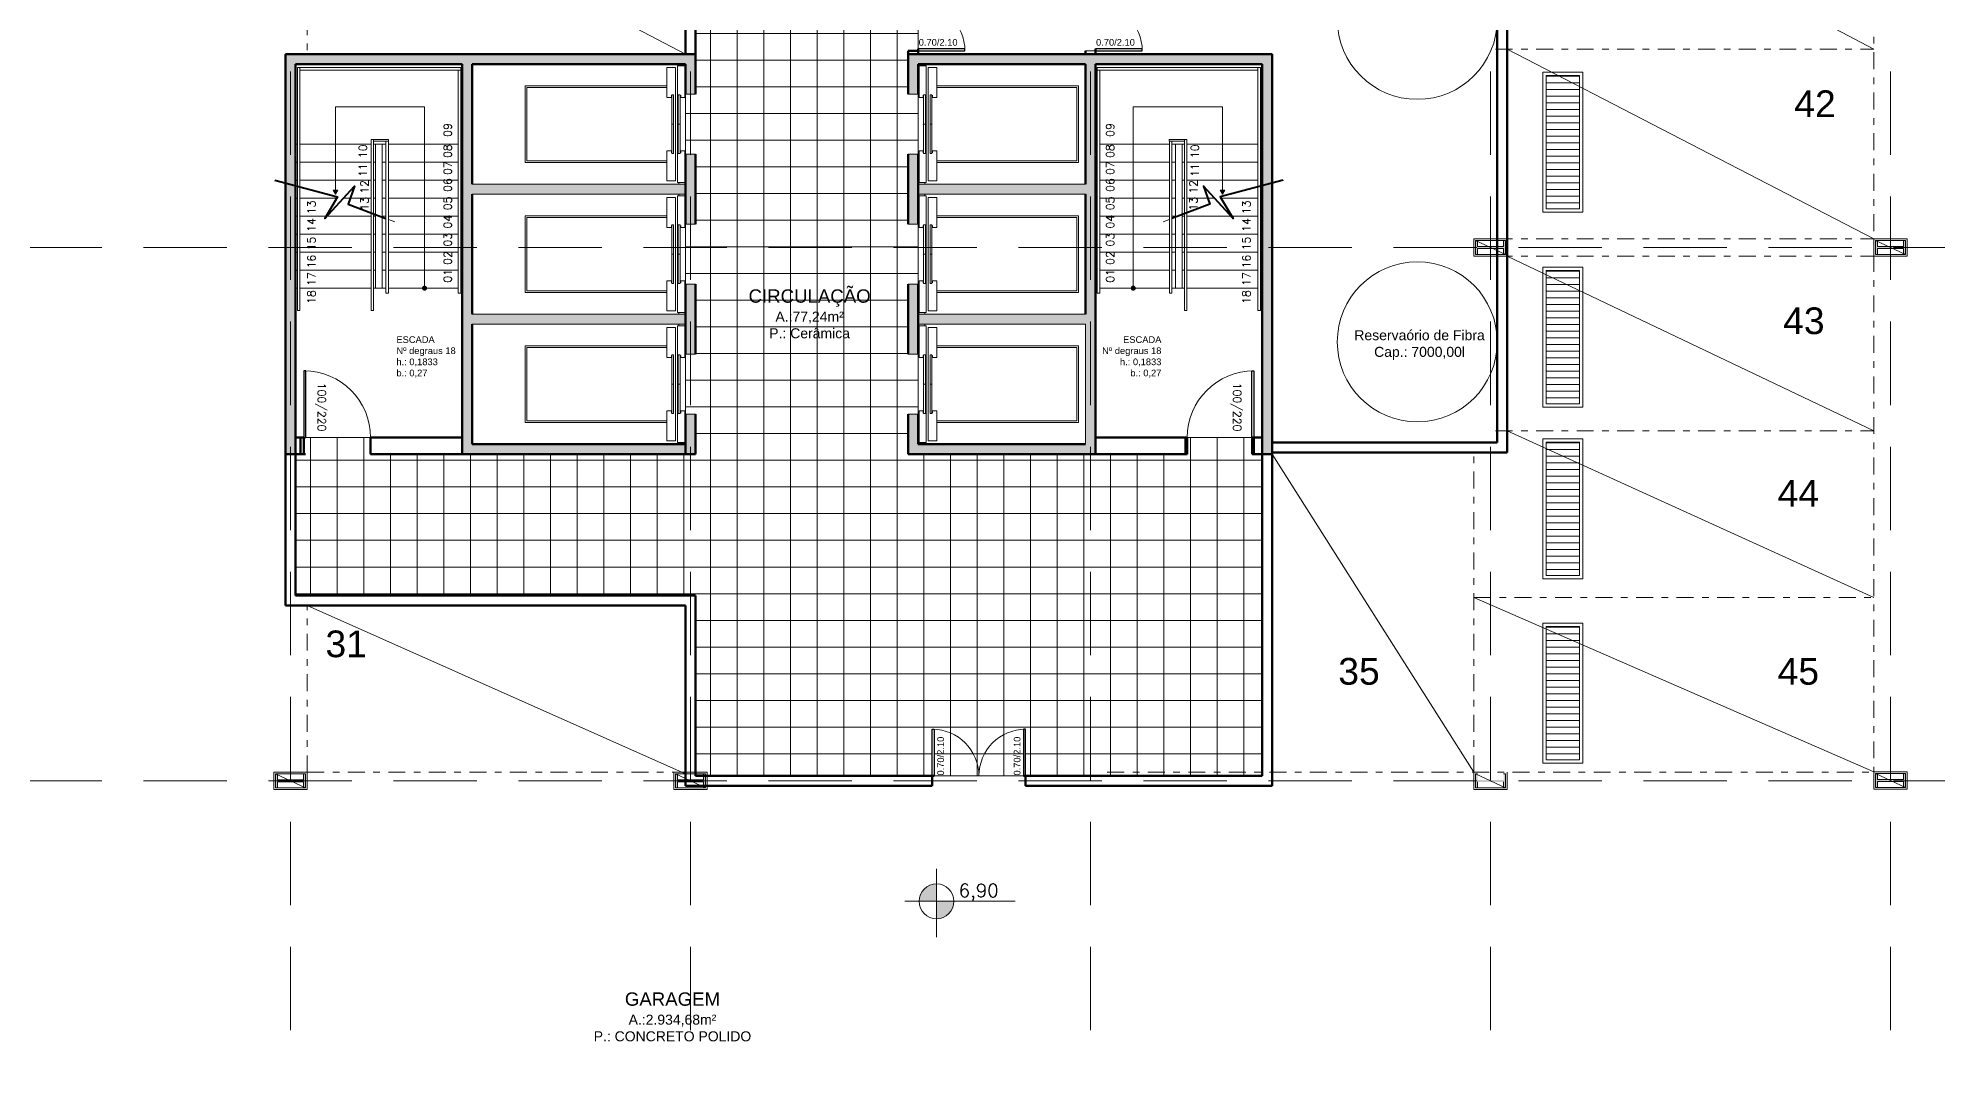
# Model space of a CAD drawing. Header units: millimetres. Extents: x 898 to 1284, y 401 to 654.
# Drawn here: x 1081.38 to 1109.86, y 437.33 to 452.65 of the extents above; entities that cross this region are included whole.
import ezdxf

# ---------------------------------------------------------------- set-up
doc = ezdxf.new("R2010")
doc.units = ezdxf.units.MM
doc.header["$LTSCALE"] = 10
doc.linetypes.add('DASHDOT', pattern=[25.4, 12.7, -6.35, 0, -6.35])
doc.linetypes.add('DASHED2', pattern=[0.375, 0.25, -0.125])
for name, color, linetype, lineweight in [('cinza 03', 252, 'Continuous', 13), ('COTA', 90, 'Continuous', 9), ('DIMS', 90, 'Continuous', 9), ('LIFTELE', 16, 'Continuous', 20), ('linha estutura', 252, 'Continuous', 13), ('PAREDES', 50, 'Continuous', 50), ('PAREDES 2', 50, 'Continuous', 50), ('Pilares', 16, 'Continuous', 20), ('pn 02', 16, 'Continuous', 20), ('pn 04', 130, 'Continuous', 40), ('PN-01', 90, 'Continuous', 13), ('PN-03', 180, 'Continuous', 30), ('TEXT', 16, 'Continuous', 20), ('texto', 16, 'Continuous', 20), ('WALLS', 90, 'Continuous', 15)]:
    doc.layers.add(name, color=color, linetype=linetype, lineweight=lineweight)
doc.styles.add('REGUA60', font='cityb___.ttf', dxfattribs={"width": 1.4})
doc.styles.get("Standard").update_dxf_attribs({"font": 'simplex.shx'})

# ---------------------------------------------------------------- blocks, each defined once
blk = doc.blocks.new('LIFTPLAN')
at = {"layer": 'LIFTELE', "color": 7, "linetype": 'Continuous'}
for p, q in [((-575, 0), (-575, 2125)), ((-575, 2125), (575, 2125)), ((-550, 0), (-550, 2100)), ((-550, 2100), (550, 2100)), ((550, 0), (550, 2100)), ((575, 0), (575, 2125)), ((-850, 0), (-400, 0)), ((-850, -130), (-850, 0)), ((-400, 0), (-400, -69)), ((400, 0), (850, 0)), ((400, -69), (400, 0)), ((850, 0), (850, -130)), ((-875, -180), (-900, -180)), ((875, -160), (-875, -160)), ((-875, -160), (-875, -269)), ((-875, -269), (-400, -269)), ((850, -130), (-850, -130)), ((-2, -75), (-439, -75)), ((-439, -75), (-439, -100)), ((-439, -100), (-2, -100)), ((-439, -170), (-2, -170)), ((-439, -200), (-439, -170)), ((-2, -200), (-439, -200)), ((-400, -69), (-432, -69)), ((-400, -206), (-432, -206)), ((-400, -269), (-400, -206)), ((-2, -100), (-2, -75)), ((-2, -170), (-2, -200)), ((2, -75), (439, -75)), ((2, -100), (2, -75)), ((439, -100), (2, -100)), ((439, -170), (2, -170)), ((2, -170), (2, -200)), ((2, -200), (439, -200)), ((432, -69), (400, -69)), ((400, -206), (400, -269)), ((432, -206), (400, -206)), ((400, -269), (875, -269)), ((439, -75), (439, -100)), ((439, -200), (439, -170)), ((875, -269), (875, -160)), ((900, -180), (875, -180))]:
    blk.add_line(p, q, dxfattribs=at)

msp = doc.modelspace()

# ---------------------------------------------------------------- hatches: boundary and pattern name
at = {"layer": 'cinza 03'}
h = msp.add_hatch(dxfattribs=at)
h.set_pattern_fill('_USER', color=256, scale=0.4, style=0, double=1, pattern_type=0)
h.set_pattern_definition([(0, (759.0659, 189.11928), (0, 0.4), []), (90, (759.0659, 189.11928), (-0.4, 2e-17), [])])
h.paths.add_polyline_path([(1094.583, 451.811), (1094.433, 451.811), (1094.433, 452.411), (1094.433, 452.461), (1094.583, 452.461), (1094.583, 452.491), (1094.583, 453.861), (1094.433, 453.861), (1094.433, 453.911), (1093.675, 453.911), (1093.675, 454.061), (1092.975, 454.061), (1092.975, 453.911), (1092.893, 453.911), (1092.743, 453.911), (1092.66, 453.911), (1092.66, 454.061), (1092.63, 454.061), (1091.96, 454.061), (1091.96, 453.911), (1091.243, 453.911), (1091.243, 452.411), (1091.243, 451.811), (1091.093, 451.811), (1091.093, 450.911), (1091.243, 450.911), (1091.243, 449.861), (1091.093, 449.861), (1091.093, 448.961), (1091.243, 448.961), (1091.243, 447.911), (1091.093, 447.911), (1091.093, 447.011), (1091.243, 447.011), (1091.243, 446.411), (1087.743, 446.411), (1086.368, 446.411), (1086.368, 446.661), (1085.368, 446.661), (1085.368, 446.411), (1085.243, 446.411), (1085.243, 444.291), (1091.243, 444.291), (1091.243, 441.586), (1094.793, 441.586), (1094.793, 442.286), (1094.823, 442.286), (1094.823, 442.285, -0.401712), (1095.493, 441.586, -0.401712), (1096.163, 442.285), (1096.163, 442.286), (1096.193, 442.286), (1096.193, 441.586), (1099.743, 441.586), (1099.743, 446.411), (1099.593, 446.411), (1099.593, 446.661), (1098.618, 446.661), (1098.618, 446.411), (1098.329, 446.411), (1097.243, 446.411), (1094.433, 446.411), (1094.433, 447.011), (1094.583, 447.011), (1094.583, 447.911), (1094.433, 447.911), (1094.433, 448.961), (1094.583, 448.961), (1094.583, 449.861), (1094.433, 449.861), (1094.433, 450.911), (1094.583, 450.911)])
h.paths.add_polyline_path([(1094.823, 442.285), (1094.823, 441.586), (1095.493, 441.586, 0.401712)], flags=16)
h.paths.add_polyline_path([(1096.163, 442.285, 0.401712), (1095.493, 441.586), (1096.163, 441.586)], flags=16)
h.paths.add_polyline_path([(1092.001, 448.933), (1093.906, 448.933), (1093.906, 447.967), (1092.001, 447.967)], flags=24)
h.paths.add_polyline_path([(1094.843, 441.58), (1094.843, 442.2), (1094.996, 442.2), (1094.996, 441.58)], flags=9)
h.paths.add_polyline_path([(1095.989, 441.58), (1095.989, 442.2), (1096.142, 442.2), (1096.142, 441.58)], flags=9)
h = msp.add_hatch(color=256, dxfattribs=at)
h.paths.add_polyline_path([(1091.168, 452.411), (1085.168, 452.411), (1085.168, 449.511), (1085.243, 449.511), (1085.243, 452.261), (1087.743, 452.261), (1087.743, 449.511), (1087.893, 449.511), (1087.893, 450.311), (1091.093, 450.311), (1091.093, 450.461), (1087.893, 450.461), (1087.893, 452.261), (1091.093, 452.261), (1091.093, 451.811), (1091.168, 451.811)])
h.paths.add_polyline_path([(1091.243, 452.411), (1091.168, 452.411), (1091.168, 451.811), (1091.243, 451.811)])
h.paths.add_polyline_path([(1091.243, 450.911), (1091.168, 450.911), (1091.168, 449.861), (1091.243, 449.861)])
h.paths.add_polyline_path([(1091.168, 450.911), (1091.093, 450.911), (1091.093, 450.461), (1091.093, 449.861), (1091.168, 449.861)], flags=17)
h.paths.add_polyline_path([(1091.243, 448.961), (1091.168, 448.961), (1091.168, 447.911), (1091.243, 447.911)])
h.paths.add_polyline_path([(1091.093, 448.511), (1087.893, 448.511), (1087.893, 449.511), (1087.743, 449.511), (1087.743, 446.411), (1091.093, 446.411), (1091.093, 446.561), (1087.893, 446.561), (1087.893, 448.361), (1091.093, 448.361)])
h.paths.add_polyline_path([(1091.168, 448.961), (1091.093, 448.961), (1091.093, 448.511), (1091.093, 447.911), (1091.168, 447.911)])
h.paths.add_polyline_path([(1091.243, 447.011), (1091.168, 447.011), (1091.168, 446.411), (1091.243, 446.411)])
h.paths.add_polyline_path([(1091.168, 447.011), (1091.093, 447.011), (1091.093, 446.561), (1091.093, 446.411), (1091.168, 446.411)])
h.paths.add_polyline_path([(1085.168, 452.411), (1085.093, 452.411), (1085.093, 449.511), (1085.168, 449.511)])
h.paths.add_polyline_path([(1085.243, 449.511), (1085.168, 449.511), (1085.168, 446.411), (1085.243, 446.411)])
h.paths.add_polyline_path([(1085.168, 449.511), (1085.093, 449.511), (1085.093, 446.411), (1085.168, 446.411)])
h = msp.add_hatch(color=256, dxfattribs=at)
h.paths.add_polyline_path([(1097.168, 452.411), (1094.433, 452.411), (1094.433, 451.811), (1094.583, 451.811), (1094.583, 452.261), (1097.093, 452.261), (1097.093, 450.461), (1094.583, 450.461), (1094.583, 450.311), (1097.093, 450.311), (1097.093, 449.511), (1097.168, 449.511)])
h.paths.add_polyline_path([(1094.583, 450.911), (1094.433, 450.911), (1094.433, 449.861), (1094.583, 449.861)], flags=17)
h.paths.add_polyline_path([(1094.583, 448.961), (1094.433, 448.961), (1094.433, 447.911), (1094.583, 447.911)], flags=17)
h.paths.add_polyline_path([(1094.583, 447.011), (1094.433, 447.011), (1094.433, 446.411), (1097.168, 446.411), (1097.168, 449.511), (1097.093, 449.511), (1097.093, 448.511), (1094.583, 448.511), (1094.583, 448.361), (1097.093, 448.361), (1097.093, 446.561), (1094.583, 446.561)])
h.paths.add_polyline_path([(1097.243, 449.511), (1097.168, 449.511), (1097.168, 446.411), (1097.243, 446.411)])
h.paths.add_polyline_path([(1097.243, 452.261), (1099.743, 452.261), (1099.743, 449.511), (1099.893, 449.511), (1099.893, 452.411), (1097.168, 452.411), (1097.168, 449.511), (1097.243, 449.511)])
h.paths.add_polyline_path([(1099.893, 449.511), (1099.743, 449.511), (1099.743, 446.411), (1099.893, 446.411)])
h = msp.add_hatch(dxfattribs=at)
h.set_pattern_fill('_USER', color=256, scale=0.1, style=0, pattern_type=0)
h.set_pattern_definition([(0, (949.08631, 197.37955), (0, 0.1), [])])
h.paths.add_polyline_path([(1104.502, 452.089), (1104.002, 452.089), (1104.002, 450.089), (1104.502, 450.089)])
h = msp.add_hatch(dxfattribs=at)
h.set_pattern_fill('_USER', color=256, scale=0.1, style=0, pattern_type=0)
h.set_pattern_definition([(0, (949.08631, 194.45578), (0, 0.1), [])])
h.paths.add_polyline_path([(1104.502, 449.165), (1104.002, 449.165), (1104.002, 447.165), (1104.502, 447.165)])
h = msp.add_hatch(dxfattribs=at)
h.set_pattern_fill('_USER', color=256, scale=0.1, style=0, pattern_type=0)
h.set_pattern_definition([(0, (949.08631, 191.88111), (0, 0.1), [])])
h.paths.add_polyline_path([(1104.502, 446.591), (1104.002, 446.591), (1104.002, 444.591), (1104.502, 444.591)])
h = msp.add_hatch(dxfattribs=at)
h.set_pattern_fill('_USER', color=256, scale=0.1, style=0, pattern_type=0)
h.set_pattern_definition([(0, (949.08631, 189.11928), (0, 0.1), [])])
h.paths.add_polyline_path([(1104.502, 443.829), (1104.002, 443.829), (1104.002, 441.829), (1104.502, 441.829)])
h = msp.add_hatch(color=256, dxfattribs=at)
h.paths.add_polyline_path([(1094.857, 439.967, 0.414214), (1094.595, 439.706), (1094.857, 439.706)])
h.paths.add_polyline_path([(1094.857, 439.444, 0.414214), (1095.118, 439.706), (1094.857, 439.706)])
at = {"layer": 'Pilares'}
for points in [[(1102.943, 449.616), (1102.943, 449.406), (1102.973, 449.406), (1102.973, 449.496), (1103.363, 449.496), (1103.363, 449.406), (1103.393, 449.406), (1103.393, 449.616), (1103.363, 449.616), (1103.363, 449.526), (1102.973, 449.526), (1102.973, 449.616)], [(1108.943, 449.616), (1108.943, 449.406), (1108.973, 449.406), (1108.973, 449.496), (1109.363, 449.496), (1109.363, 449.406), (1109.393, 449.406), (1109.393, 449.616), (1109.363, 449.616), (1109.363, 449.526), (1108.973, 449.526), (1108.973, 449.616)], [(1084.943, 441.616), (1084.943, 441.406), (1084.973, 441.406), (1084.973, 441.496), (1085.363, 441.496), (1085.363, 441.406), (1085.393, 441.406), (1085.393, 441.616), (1085.363, 441.616), (1085.363, 441.526), (1084.973, 441.526), (1084.973, 441.616)], [(1090.943, 441.616), (1090.943, 441.406), (1090.973, 441.406), (1090.973, 441.496), (1091.363, 441.496), (1091.363, 441.406), (1091.393, 441.406), (1091.393, 441.616), (1091.363, 441.616), (1091.363, 441.526), (1090.973, 441.526), (1090.973, 441.616)], [(1102.943, 441.616), (1102.943, 441.406), (1102.973, 441.406), (1102.973, 441.496), (1103.363, 441.496), (1103.363, 441.406), (1103.393, 441.406), (1103.393, 441.616), (1103.363, 441.616), (1103.363, 441.526), (1102.973, 441.526), (1102.973, 441.616)], [(1108.943, 441.621), (1108.943, 441.411), (1108.973, 441.411), (1108.973, 441.501), (1109.363, 441.501), (1109.363, 441.411), (1109.393, 441.411), (1109.393, 441.621), (1109.363, 441.621), (1109.363, 441.531), (1108.973, 441.531), (1108.973, 441.621)]]:
    msp.add_hatch(color=256, dxfattribs=at).paths.add_polyline_path(points)
at = {"layer": 'PN-01'}
for points in [[(1085.84, 450.31), (1085.876, 450.373), (1085.804, 450.373)], [(1099.145, 450.31), (1099.109, 450.373), (1099.181, 450.373)]]:
    msp.add_hatch(color=256, dxfattribs=at).paths.add_polyline_path(points)

# ---------------------------------------------------------------- linework, layer by layer
at = {"layer": 'cinza 03'}
for p, q in [((1085.418, 455.381), (1091.093, 452.411)), ((1103.418, 455.381), (1108.918, 452.486)), ((1094.583, 453.846), (1094.583, 452.491)), ((1103.418, 452.486), (1108.918, 449.641)), ((1085.243, 448.901), (1085.243, 452.261)), ((1085.243, 452.261), (1087.743, 452.261)), ((1087.743, 448.361), (1087.743, 452.261)), ((1097.243, 448.361), (1097.243, 452.261)), ((1099.743, 452.261), (1097.243, 452.261)), ((1099.743, 448.901), (1099.743, 452.261)), ((1091.093, 451.811), (1091.093, 450.911)), ((1094.583, 451.811), (1094.583, 450.911)), ((1091.093, 449.861), (1091.093, 448.961)), ((1094.583, 449.861), (1094.583, 448.961)), ((1103.418, 449.381), (1108.918, 446.761)), ((1091.093, 447.911), (1091.093, 447.011)), ((1094.583, 447.911), (1094.583, 447.011)), ((1086.368, 446.661), (1085.368, 446.661)), ((1098.593, 446.661), (1099.588, 446.661)), ((1103.418, 446.761), (1108.918, 444.261)), ((1099.893, 446.411), (1102.918, 441.641)), ((1085.418, 444.141), (1091.093, 441.616)), ((1102.918, 444.261), (1108.918, 441.646)), ((1096.193, 441.586), (1094.783, 441.586))]:
    msp.add_line(p, q, dxfattribs=at)
for points in [[(1103.952, 450.039), (1104.552, 450.039), (1104.552, 452.139), (1103.952, 452.139)], [(1104.002, 450.089), (1104.502, 450.089), (1104.502, 452.089), (1104.002, 452.089)], [(1103.952, 447.115), (1104.552, 447.115), (1104.552, 449.215), (1103.952, 449.215)], [(1104.002, 447.165), (1104.502, 447.165), (1104.502, 449.165), (1104.002, 449.165)], [(1103.952, 444.541), (1104.552, 444.541), (1104.552, 446.641), (1103.952, 446.641)], [(1104.002, 444.591), (1104.502, 444.591), (1104.502, 446.591), (1104.002, 446.591)], [(1103.952, 441.779), (1104.552, 441.779), (1104.552, 443.879), (1103.952, 443.879)], [(1104.002, 441.829), (1104.502, 441.829), (1104.502, 443.829), (1104.002, 443.829)]]:
    msp.add_lwpolyline(points, close=True, dxfattribs=at)
for points in [[(1086.636, 449.931), (1086.732, 449.895)], [(1098.349, 449.931), (1098.254, 449.895)]]:
    msp.add_lwpolyline(points, dxfattribs=at)
for centre, radius, start, end in [((1094.583, 452.461), 0.7, 0, 90), ((1097.243, 452.461), 0.7, 0, 90), ((1085.368, 446.661), 1, 0, 90), ((1099.618, 446.661), 1, 90, 180), ((1094.793, 441.586), 0.7, 0, 90), ((1096.193, 441.586), 0.7, 90, 180)]:
    msp.add_arc(centre, radius, start, end, dxfattribs=at)
at = {"layer": 'COTA'}
for p, q in [((1094.857, 440.193), (1094.857, 439.168)), ((1094.382, 439.706), (1096.036, 439.706))]:
    msp.add_line(p, q, dxfattribs=at)
msp.add_circle((1094.857, 439.706), 0.261, dxfattribs=at)
at = {"layer": 'linha estutura', "linetype": 'DASHED2', "ltscale": 0.5}
for p, q in [((1085.168, 415.274), (1085.168, 468.042)), ((1091.168, 415.274), (1091.168, 467.733)), ((1097.168, 415.274), (1097.168, 467.424)), ((1103.168, 415.274), (1103.168, 467.114)), ((1109.168, 415.274), (1109.168, 466.805)), ((1043.584, 449.511), (1142.734, 449.511)), ((1043.584, 449.511), (1142.734, 449.511)), ((1043.584, 441.511), (1142.734, 441.511))]:
    msp.add_line(p, q, dxfattribs=at)
at = {"layer": 'PAREDES'}
for p, q in [((1085.243, 446.411), (1085.243, 452.261)), ((1099.743, 446.411), (1099.743, 452.261)), ((1085.368, 446.661), (1085.243, 446.661)), ((1085.318, 446.411), (1085.318, 446.661)), ((1085.368, 446.411), (1085.368, 446.661)), ((1085.368, 446.411), (1085.368, 446.661)), ((1086.368, 446.411), (1086.368, 446.661)), ((1087.743, 446.661), (1086.368, 446.661)), ((1086.368, 446.411), (1086.368, 446.661)), ((1086.368, 446.411), (1086.368, 446.661)), ((1097.243, 446.661), (1098.593, 446.661)), ((1098.329, 446.661), (1098.618, 446.661)), ((1098.593, 446.411), (1098.593, 446.661)), ((1098.593, 446.411), (1098.593, 446.661)), ((1098.593, 446.411), (1098.593, 446.661)), ((1098.618, 446.411), (1098.618, 446.661)), ((1098.618, 446.411), (1098.618, 446.661)), ((1098.618, 446.411), (1098.618, 446.661)), ((1099.593, 446.411), (1099.593, 446.661)), ((1099.593, 446.661), (1099.743, 446.661)), ((1099.593, 446.411), (1099.593, 446.661)), ((1099.618, 446.411), (1099.618, 446.661)), ((1099.618, 446.661), (1099.743, 446.661)), ((1099.618, 446.411), (1099.618, 446.661)), ((1085.393, 446.411), (1085.093, 446.411)), ((1087.743, 446.411), (1086.368, 446.411)), ((1097.243, 446.411), (1098.593, 446.411)), ((1098.329, 446.411), (1098.618, 446.411)), ((1099.593, 446.411), (1099.743, 446.411)), ((1099.593, 446.411), (1099.893, 446.411))]:
    msp.add_line(p, q, dxfattribs=at)
at = {"layer": 'PAREDES', "linetype": 'Continuous'}
for p, q in [((1087.743, 452.261), (1087.743, 446.411)), ((1087.893, 452.261), (1087.893, 450.461)), ((1097.093, 452.261), (1097.093, 450.461)), ((1097.243, 452.261), (1097.243, 446.411)), ((1087.893, 450.311), (1087.893, 448.511)), ((1097.093, 450.311), (1097.093, 448.511)), ((1087.893, 448.361), (1087.893, 446.561))]:
    msp.add_line(p, q, dxfattribs=at)
at = {"layer": 'PAREDES 2'}
for p, q in [((1091.093, 462.48), (1091.093, 452.411)), ((1103.268, 461.861), (1103.268, 446.586)), ((1103.418, 461.853), (1103.418, 446.436)), ((1091.243, 453.911), (1091.243, 452.411)), ((1091.243, 452.411), (1085.093, 452.411)), ((1085.093, 446.411), (1085.093, 452.411)), ((1091.243, 452.411), (1091.243, 451.811)), ((1094.583, 452.461), (1094.433, 452.461)), ((1094.433, 452.461), (1094.433, 452.053)), ((1094.433, 452.411), (1094.433, 451.811)), ((1099.893, 452.411), (1094.433, 452.411)), ((1094.583, 452.491), (1094.583, 452.411)), ((1097.093, 452.411), (1097.093, 452.461)), ((1097.243, 452.411), (1097.243, 452.491)), ((1097.243, 452.491), (1097.243, 452.411)), ((1099.893, 452.411), (1099.893, 446.411)), ((1087.743, 452.261), (1085.243, 452.261)), ((1091.093, 452.261), (1087.893, 452.261)), ((1091.093, 452.261), (1091.093, 451.811)), ((1094.583, 452.261), (1094.583, 451.811)), ((1097.093, 452.261), (1094.583, 452.261)), ((1097.243, 452.261), (1099.743, 452.261)), ((1099.893, 446.411), (1099.893, 452.261)), ((1091.093, 450.911), (1091.093, 449.861)), ((1091.243, 450.911), (1091.243, 449.861)), ((1094.433, 450.911), (1094.433, 449.861)), ((1094.583, 450.911), (1094.583, 449.861)), ((1091.093, 448.961), (1091.093, 447.911)), ((1091.243, 448.961), (1091.243, 447.911)), ((1094.433, 448.961), (1094.433, 447.911)), ((1094.583, 448.961), (1094.583, 447.911)), ((1091.093, 447.011), (1091.093, 446.411)), ((1091.243, 447.011), (1091.243, 446.411)), ((1094.433, 447.011), (1094.433, 446.411)), ((1094.583, 447.011), (1094.583, 446.561)), ((1085.093, 446.411), (1085.093, 444.141)), ((1085.243, 446.411), (1085.243, 444.291)), ((1087.743, 446.411), (1091.243, 446.411)), ((1087.893, 446.561), (1091.093, 446.561)), ((1097.243, 446.411), (1094.433, 446.411)), ((1097.093, 446.561), (1094.583, 446.561)), ((1099.743, 446.411), (1099.743, 441.586)), ((1099.893, 446.586), (1103.268, 446.586)), ((1099.893, 446.436), (1103.418, 446.436)), ((1099.893, 446.411), (1099.893, 441.436)), ((1085.093, 444.141), (1091.093, 444.141)), ((1085.243, 444.291), (1091.243, 444.291)), ((1091.093, 441.436), (1091.093, 444.141)), ((1091.243, 441.586), (1091.243, 444.291)), ((1091.243, 441.586), (1094.823, 441.586)), ((1094.823, 441.586), (1094.743, 441.586)), ((1094.793, 441.586), (1094.793, 441.436)), ((1096.163, 441.586), (1099.743, 441.586)), ((1096.193, 441.586), (1096.193, 441.436)), ((1091.093, 441.436), (1094.793, 441.436)), ((1094.793, 441.436), (1094.743, 441.436)), ((1096.193, 441.436), (1099.893, 441.436))]:
    msp.add_line(p, q, dxfattribs=at)
at = {"layer": 'Pilares'}
for p, q in [((1102.918, 449.641), (1102.918, 449.381)), ((1102.918, 449.641), (1103.418, 449.641)), ((1102.943, 449.616), (1103.393, 449.616)), ((1103.393, 449.406), (1102.943, 449.616)), ((1103.418, 449.641), (1103.418, 449.381)), ((1108.918, 449.641), (1108.918, 449.381)), ((1108.918, 449.641), (1109.418, 449.641)), ((1108.943, 449.616), (1109.393, 449.616)), ((1109.393, 449.406), (1108.943, 449.616)), ((1109.418, 449.641), (1109.418, 449.381)), ((1102.918, 449.381), (1103.418, 449.381)), ((1102.943, 449.406), (1103.393, 449.406)), ((1108.918, 449.381), (1109.418, 449.381)), ((1108.943, 449.406), (1109.393, 449.406)), ((1084.918, 441.641), (1084.918, 441.381)), ((1084.918, 441.641), (1085.418, 441.641)), ((1084.943, 441.616), (1085.393, 441.616)), ((1085.393, 441.406), (1084.943, 441.616)), ((1085.418, 441.641), (1085.418, 441.381)), ((1090.918, 441.641), (1090.918, 441.381)), ((1090.918, 441.641), (1091.418, 441.641)), ((1090.943, 441.616), (1091.393, 441.616)), ((1091.393, 441.406), (1090.943, 441.616)), ((1091.418, 441.641), (1091.418, 441.381)), ((1102.918, 441.641), (1102.918, 441.381)), ((1103.393, 441.406), (1102.943, 441.616)), ((1103.418, 441.641), (1103.418, 441.381)), ((1108.918, 441.646), (1108.918, 441.386)), ((1108.918, 441.646), (1109.418, 441.646)), ((1108.943, 441.621), (1109.393, 441.621)), ((1109.393, 441.411), (1108.943, 441.621)), ((1109.418, 441.646), (1109.418, 441.386)), ((1084.918, 441.381), (1085.418, 441.381)), ((1084.943, 441.406), (1085.393, 441.406)), ((1090.918, 441.381), (1091.418, 441.381)), ((1090.943, 441.406), (1091.393, 441.406)), ((1102.918, 441.381), (1103.418, 441.381)), ((1102.943, 441.406), (1103.393, 441.406)), ((1108.918, 441.386), (1109.418, 441.386)), ((1108.943, 441.411), (1109.393, 441.411))]:
    msp.add_line(p, q, dxfattribs=at)
at = {"layer": 'Pilares', "linetype": 'Continuous'}
for p, q in [((1102.973, 449.526), (1102.973, 449.616)), ((1102.973, 449.526), (1103.363, 449.526)), ((1103.363, 449.526), (1103.363, 449.616)), ((1108.973, 449.526), (1108.973, 449.616)), ((1108.973, 449.526), (1109.363, 449.526)), ((1109.363, 449.526), (1109.363, 449.616)), ((1102.973, 449.406), (1102.973, 449.496)), ((1102.973, 449.496), (1103.363, 449.496)), ((1103.363, 449.406), (1103.363, 449.496)), ((1108.973, 449.406), (1108.973, 449.496)), ((1108.973, 449.496), (1109.363, 449.496)), ((1109.363, 449.406), (1109.363, 449.496)), ((1084.973, 441.526), (1084.973, 441.616)), ((1084.973, 441.526), (1085.363, 441.526)), ((1085.363, 441.526), (1085.363, 441.616)), ((1090.973, 441.526), (1090.973, 441.616)), ((1090.973, 441.526), (1091.363, 441.526)), ((1091.363, 441.526), (1091.363, 441.616)), ((1108.973, 441.531), (1108.973, 441.621)), ((1108.973, 441.531), (1109.363, 441.531)), ((1109.363, 441.531), (1109.363, 441.621)), ((1084.973, 441.406), (1084.973, 441.496)), ((1084.973, 441.496), (1085.363, 441.496)), ((1085.363, 441.406), (1085.363, 441.496)), ((1090.973, 441.406), (1090.973, 441.496)), ((1090.973, 441.496), (1091.363, 441.496)), ((1091.363, 441.406), (1091.363, 441.496)), ((1102.973, 441.406), (1102.973, 441.496)), ((1103.363, 441.406), (1103.363, 441.496)), ((1108.973, 441.411), (1108.973, 441.501)), ((1108.973, 441.501), (1109.363, 441.501)), ((1109.363, 441.411), (1109.363, 441.501))]:
    msp.add_line(p, q, dxfattribs=at)
for points in [[(1102.973, 449.616), (1102.943, 449.616), (1102.943, 449.406), (1102.973, 449.406)], [(1103.363, 449.406), (1103.393, 449.406), (1103.393, 449.616), (1103.363, 449.616)], [(1108.973, 449.616), (1108.943, 449.616), (1108.943, 449.406), (1108.973, 449.406)], [(1109.363, 449.406), (1109.393, 449.406), (1109.393, 449.616), (1109.363, 449.616)], [(1084.973, 441.616), (1084.943, 441.616), (1084.943, 441.406), (1084.973, 441.406)], [(1085.363, 441.406), (1085.393, 441.406), (1085.393, 441.616), (1085.363, 441.616)], [(1090.973, 441.616), (1090.943, 441.616), (1090.943, 441.406), (1090.973, 441.406)], [(1091.363, 441.406), (1091.393, 441.406), (1091.393, 441.616), (1091.363, 441.616)], [(1102.973, 441.616), (1102.943, 441.616), (1102.943, 441.406), (1102.973, 441.406)], [(1103.363, 441.406), (1103.393, 441.406), (1103.393, 441.616), (1103.363, 441.616)], [(1108.973, 441.621), (1108.943, 441.621), (1108.943, 441.411), (1108.973, 441.411)], [(1109.363, 441.411), (1109.393, 441.411), (1109.393, 441.621), (1109.363, 441.621)]]:
    msp.add_lwpolyline(points, dxfattribs=at)
at = {"layer": 'pn 02'}
for p, q in [((1085.243, 451.061), (1085.269, 451.061)), ((1085.307, 451.061), (1086.374, 451.061)), ((1086.412, 451.061), (1086.443, 451.061)), ((1086.443, 448.901), (1086.443, 451.061)), ((1086.443, 451.061), (1086.543, 451.061)), ((1086.543, 448.901), (1086.543, 451.061)), ((1086.543, 451.061), (1086.598, 451.061)), ((1086.636, 451.061), (1087.681, 451.061)), ((1087.719, 451.061), (1087.743, 451.061)), ((1097.267, 451.061), (1097.243, 451.061)), ((1098.349, 451.061), (1097.305, 451.061)), ((1098.443, 451.061), (1098.387, 451.061)), ((1098.443, 448.901), (1098.443, 451.061)), ((1098.543, 451.061), (1098.443, 451.061)), ((1098.543, 448.901), (1098.543, 451.061)), ((1098.574, 451.061), (1098.543, 451.061)), ((1099.678, 451.061), (1098.612, 451.061)), ((1099.743, 451.061), (1099.717, 451.061)), ((1085.243, 450.791), (1085.269, 450.791)), ((1085.307, 450.791), (1086.374, 450.791)), ((1086.412, 450.791), (1086.443, 450.791)), ((1086.543, 450.791), (1086.598, 450.791)), ((1086.636, 450.791), (1087.681, 450.791)), ((1087.719, 450.791), (1087.743, 450.791)), ((1097.267, 450.791), (1097.243, 450.791)), ((1098.349, 450.791), (1097.305, 450.791)), ((1098.443, 450.791), (1098.387, 450.791)), ((1098.574, 450.791), (1098.543, 450.791)), ((1099.678, 450.791), (1098.612, 450.791)), ((1099.743, 450.791), (1099.717, 450.791)), ((1085.243, 450.521), (1085.269, 450.521)), ((1085.307, 450.521), (1086.374, 450.521)), ((1086.412, 450.521), (1086.443, 450.521)), ((1086.543, 450.521), (1086.598, 450.521)), ((1086.636, 450.521), (1087.681, 450.521)), ((1087.719, 450.521), (1087.743, 450.521)), ((1097.267, 450.521), (1097.243, 450.521)), ((1098.349, 450.521), (1097.305, 450.521)), ((1098.443, 450.521), (1098.387, 450.521)), ((1098.574, 450.521), (1098.543, 450.521)), ((1099.678, 450.521), (1098.612, 450.521)), ((1099.743, 450.521), (1099.717, 450.521)), ((1085.961, 450.251), (1086.374, 450.251)), ((1086.412, 450.251), (1086.443, 450.251)), ((1086.543, 450.251), (1086.598, 450.251)), ((1086.636, 450.251), (1087.681, 450.251)), ((1087.719, 450.251), (1087.743, 450.251)), ((1097.267, 450.251), (1097.243, 450.251)), ((1098.349, 450.251), (1097.305, 450.251)), ((1098.443, 450.251), (1098.387, 450.251)), ((1098.574, 450.251), (1098.543, 450.251)), ((1099.024, 450.251), (1098.612, 450.251)), ((1086.543, 449.981), (1086.598, 449.981)), ((1086.636, 449.981), (1087.681, 449.981)), ((1087.719, 449.981), (1087.743, 449.981)), ((1097.267, 449.981), (1097.243, 449.981)), ((1098.349, 449.981), (1097.305, 449.981)), ((1098.443, 449.981), (1098.387, 449.981)), ((1086.543, 449.711), (1086.598, 449.711)), ((1086.636, 449.711), (1087.681, 449.711)), ((1087.719, 449.711), (1087.743, 449.711)), ((1097.267, 449.711), (1097.243, 449.711)), ((1098.349, 449.711), (1097.305, 449.711)), ((1098.443, 449.711), (1098.387, 449.711)), ((1086.543, 449.441), (1086.598, 449.441)), ((1086.636, 449.441), (1087.681, 449.441)), ((1087.719, 449.441), (1087.743, 449.441)), ((1097.267, 449.441), (1097.243, 449.441)), ((1098.349, 449.441), (1097.305, 449.441)), ((1098.443, 449.441), (1098.387, 449.441)), ((1086.543, 449.171), (1086.598, 449.171)), ((1086.636, 449.171), (1087.681, 449.171)), ((1087.719, 449.171), (1087.743, 449.171)), ((1097.267, 449.171), (1097.243, 449.171)), ((1098.349, 449.171), (1097.305, 449.171)), ((1098.443, 449.171), (1098.387, 449.171)), ((1086.443, 448.901), (1086.543, 448.901)), ((1086.543, 448.901), (1086.598, 448.901)), ((1086.636, 448.901), (1087.681, 448.901)), ((1087.719, 448.901), (1087.743, 448.901)), ((1097.267, 448.901), (1097.243, 448.901)), ((1098.349, 448.901), (1097.305, 448.901)), ((1098.443, 448.901), (1098.387, 448.901)), ((1098.543, 448.901), (1098.443, 448.901))]:
    msp.add_line(p, q, dxfattribs=at)
for points in [[(1085.269, 452.209), (1087.719, 452.209), (1087.719, 452.171), (1085.307, 452.171)], [(1085.269, 450.42), (1085.269, 452.209)], [(1085.307, 450.42), (1085.307, 452.209)], [(1087.719, 452.209), (1087.719, 448.824), (1087.681, 448.824), (1087.681, 452.171)], [(1097.267, 452.209), (1097.267, 448.824), (1097.305, 448.824), (1097.305, 452.171)], [(1099.717, 452.209), (1097.267, 452.209), (1097.267, 452.171), (1099.678, 452.171)], [(1099.678, 450.42), (1099.678, 452.209)], [(1099.717, 450.42), (1099.717, 452.209)], [(1086.374, 451.107), (1086.374, 451.133), (1086.638, 451.133), (1086.638, 451.107), (1086.412, 451.107)], [(1086.374, 451.133), (1086.374, 450.03)], [(1086.412, 450.016), (1086.412, 451.133)], [(1086.636, 451.107), (1086.636, 448.827), (1086.598, 448.827), (1086.598, 451.107)], [(1098.612, 451.107), (1098.612, 451.133), (1098.348, 451.133), (1098.348, 451.107), (1098.574, 451.107)], [(1098.349, 451.107), (1098.349, 448.827), (1098.387, 448.827), (1098.387, 451.107)], [(1098.574, 450.016), (1098.574, 451.133)], [(1098.612, 451.133), (1098.612, 450.03)]]:
    msp.add_lwpolyline(points, dxfattribs=at)
for centre in [(1102.068, 452.933), (1102.068, 448.096)]:
    msp.add_circle(centre, 1.2, dxfattribs=at)
at = {"layer": 'pn 04'}
for points in [[(1084.932, 450.521), (1085.873, 450.269), (1085.681, 449.947), (1086.126, 450.429), (1086.03, 450.159), (1086.598, 449.945)], [(1100.054, 450.521), (1099.112, 450.269), (1099.305, 449.947), (1098.86, 450.429), (1098.955, 450.159), (1098.387, 449.945)]]:
    msp.add_lwpolyline(points, dxfattribs=at)
at = {"layer": 'PN-01', "linetype": 'DASHDOT', "ltscale": 0.002}
for p, q in [((1108.918, 461.561), (1108.918, 441.641)), ((1085.418, 455.381), (1085.418, 452.411)), ((1103.243, 452.486), (1108.918, 452.486)), ((1103.243, 449.641), (1108.918, 449.641)), ((1103.243, 449.381), (1108.918, 449.381)), ((1103.243, 446.761), (1108.918, 446.761)), ((1102.918, 441.641), (1102.918, 446.436)), ((1085.418, 441.641), (1085.418, 444.141)), ((1102.918, 444.261), (1108.918, 444.261)), ((1085.418, 441.641), (1091.093, 441.641)), ((1097.418, 441.641), (1108.918, 441.641))]:
    msp.add_line(p, q, dxfattribs=at)
at = {"layer": 'PN-01', "linetype": 'DASHDOT'}
msp.add_line((1097.243, 452.461), (1097.093, 452.461), dxfattribs=at)
at = {"layer": 'PN-01'}
for p, q in [((1087.177, 451.618), (1085.84, 451.618)), ((1085.84, 451.618), (1085.84, 450.31)), ((1087.177, 448.901), (1087.177, 451.618)), ((1097.808, 448.901), (1097.808, 451.618)), ((1097.808, 451.618), (1099.145, 451.618)), ((1099.145, 451.618), (1099.145, 450.31)), ((1085.243, 450.251), (1085.269, 450.251)), ((1085.307, 450.251), (1085.863, 450.251)), ((1099.678, 450.251), (1099.123, 450.251)), ((1099.743, 450.251), (1099.717, 450.251)), ((1085.243, 449.981), (1085.269, 449.981)), ((1085.307, 449.981), (1086.374, 449.981)), ((1086.412, 449.981), (1086.443, 449.981)), ((1098.574, 449.981), (1098.543, 449.981)), ((1099.678, 449.981), (1098.612, 449.981)), ((1099.743, 449.981), (1099.717, 449.981)), ((1085.243, 449.711), (1085.269, 449.711)), ((1085.307, 449.711), (1086.374, 449.711)), ((1086.412, 449.711), (1086.443, 449.711)), ((1098.574, 449.711), (1098.543, 449.711)), ((1099.678, 449.711), (1098.612, 449.711)), ((1099.743, 449.711), (1099.717, 449.711)), ((1085.243, 449.441), (1085.269, 449.441)), ((1085.307, 449.441), (1086.374, 449.441)), ((1086.412, 449.441), (1086.443, 449.441)), ((1098.574, 449.441), (1098.543, 449.441)), ((1099.678, 449.441), (1098.612, 449.441)), ((1099.743, 449.441), (1099.717, 449.441)), ((1085.243, 449.171), (1085.269, 449.171)), ((1085.307, 449.171), (1086.374, 449.171)), ((1086.412, 449.171), (1086.443, 449.171)), ((1098.574, 449.171), (1098.543, 449.171)), ((1099.678, 449.171), (1098.612, 449.171)), ((1099.743, 449.171), (1099.717, 449.171)), ((1085.243, 448.901), (1085.269, 448.901)), ((1085.307, 448.901), (1086.374, 448.901)), ((1086.412, 448.901), (1086.443, 448.901)), ((1098.574, 448.901), (1098.543, 448.901)), ((1099.678, 448.901), (1098.612, 448.901)), ((1099.743, 448.901), (1099.717, 448.901))]:
    msp.add_line(p, q, dxfattribs=at)
for points in [[(1085.307, 450.42), (1085.307, 448.566), (1085.269, 448.566), (1085.269, 450.43)], [(1099.678, 450.42), (1099.678, 448.566), (1099.717, 448.566), (1099.717, 450.43)], [(1086.412, 450.016), (1086.412, 448.566), (1086.374, 448.566), (1086.374, 450.03)], [(1098.574, 450.016), (1098.574, 448.566), (1098.612, 448.566), (1098.612, 450.03)]]:
    msp.add_lwpolyline(points, dxfattribs=at)
for points in [[(1085.84, 450.31), (1085.876, 450.373), (1085.804, 450.373)], [(1099.145, 450.31), (1099.109, 450.373), (1099.181, 450.373)]]:
    msp.add_lwpolyline(points, close=True, dxfattribs=at)
at = {"layer": 'PN-01', "const_width": 0.0375}
for points in [[(1087.158, 448.901, -1), (1087.196, 448.901, -1)], [(1097.827, 448.901, 1), (1097.789, 448.901, 1)]]:
    msp.add_lwpolyline(points, format="xyb", close=True, dxfattribs=at)
at = {"layer": 'PN-03'}
for points in [[(1094.583, 452.461), (1095.283, 452.461), (1095.283, 452.491), (1094.583, 452.491)], [(1097.243, 452.461), (1097.943, 452.461), (1097.943, 452.491), (1097.243, 452.491)], [(1085.368, 446.661), (1085.398, 446.661), (1085.398, 447.661), (1085.368, 447.661)], [(1099.618, 446.661), (1099.588, 446.661), (1099.588, 447.661), (1099.618, 447.661)], [(1094.793, 441.586), (1094.793, 442.286), (1094.823, 442.286), (1094.823, 441.586)], [(1096.193, 441.586), (1096.193, 442.286), (1096.163, 442.286), (1096.163, 441.586)]]:
    msp.add_lwpolyline(points, close=True, dxfattribs=at)
at = {"layer": 'WALLS', "linetype": 'Continuous'}
for p, q in [((1091.093, 451.811), (1091.093, 452.261)), ((1097.093, 452.261), (1094.583, 452.261)), ((1094.583, 451.811), (1094.583, 452.261)), ((1097.093, 450.461), (1097.093, 452.261)), ((1091.093, 451.811), (1091.243, 451.811)), ((1094.583, 451.811), (1094.433, 451.811)), ((1091.093, 450.461), (1091.093, 450.911)), ((1091.243, 450.911), (1091.093, 450.911)), ((1094.433, 450.911), (1094.583, 450.911)), ((1094.583, 450.461), (1094.583, 450.911)), ((1091.093, 450.461), (1087.893, 450.461)), ((1094.583, 450.461), (1097.093, 450.461)), ((1091.093, 450.311), (1087.893, 450.311)), ((1091.093, 450.311), (1091.093, 449.861)), ((1094.583, 450.311), (1097.093, 450.311)), ((1094.583, 450.311), (1094.583, 449.861)), ((1097.093, 450.311), (1097.093, 448.511)), ((1091.243, 449.861), (1091.093, 449.861)), ((1094.433, 449.861), (1094.583, 449.861)), ((1091.093, 448.961), (1091.243, 448.961)), ((1091.093, 448.961), (1091.093, 448.511)), ((1094.583, 448.961), (1094.433, 448.961)), ((1094.583, 448.961), (1094.583, 448.511)), ((1087.893, 448.511), (1091.093, 448.511)), ((1097.093, 448.511), (1094.583, 448.511)), ((1087.893, 448.361), (1091.093, 448.361)), ((1091.093, 447.911), (1091.093, 448.361)), ((1097.093, 448.361), (1094.583, 448.361)), ((1094.583, 447.911), (1094.583, 448.361)), ((1097.093, 446.561), (1097.093, 448.361)), ((1091.093, 447.911), (1091.243, 447.911)), ((1094.583, 447.911), (1094.433, 447.911)), ((1091.093, 446.561), (1091.093, 447.011)), ((1091.243, 447.011), (1091.093, 447.011)), ((1094.433, 447.011), (1094.583, 447.011)), ((1094.583, 446.561), (1094.583, 447.011)), ((1094.583, 446.561), (1097.093, 446.561))]:
    msp.add_line(p, q, dxfattribs=at)

# ---------------------------------------------------------------- block references
at = {"layer": 'DIMS', "yscale": 0.001, "zscale": 0.001}
for p, xscale, rotation in [((1090.813, 451.361), 0.001, 90), ((1094.863, 451.361), -0.001, 270), ((1090.813, 449.411), -0.001, 90), ((1094.863, 449.411), 0.001, 270), ((1090.813, 447.461), 0.001, 90), ((1094.863, 447.461), -0.001, 270)]:
    msp.add_blockref('LIFTPLAN', p, dxfattribs=dict(at, xscale=xscale, rotation=rotation))

# ---------------------------------------------------------------- texts
at = {"layer": 'COTA'}
msp.add_text('6,90', height=0.2, dxfattribs=at).set_placement((1095.189, 439.769))
for s, insert, char_height, width, attachment_point in [('{\\fArial|b0|i0|c0|p34;0.70/2.10}', (1095.172, 452.536), 0.1, 1.367, 9), ('{\\fArial|b0|i0|c0|p34;0.70/2.10}', (1097.832, 452.536), 0.1, 1.367, 9), ('{\\fArial|b0|i0|c0|p34;CIRCULAÇÃO \\P\\H0.75x;A.:77,24m²\\PP.: Cerâmica}', (1092.953, 448.883), 0.2, 3.868, 2), ('{\\fArial|b0|i0|c0|p34;ESCADA\\PNº degraus 18\\Ph.: 0,1833\\Pb.: 0,27}', (1086.755, 447.561), 0.1, 1.367, 7), ('{\\fArial|b0|i0|c0|p34;ESCADA\\PNº degraus 18\\Ph.: 0,1833\\Pb.: 0,27}', (1098.23, 447.561), 0.1, 1.367, 9), ('{\\fArial|b0|i0|c0|p34;Reservaório de Fibra\\PCap.: 7000,00l}', (1102.102, 448.271), 0.15, 2.11374, 2), ('{\\fArial|b0|i0|c0|p34;GARAGEM\\P\\H0.75x;A.:2.934,68m²\\PP.: CONCRETO POLIDO}', (1090.896, 438.34), 0.2, 3.868, 2)]:
    msp.add_mtext(s, dxfattribs=dict(at, insert=insert, char_height=char_height, width=width, attachment_point=attachment_point))
at = {"layer": 'COTA', "char_height": 0.1, "width": 1.367, "rotation": 90}
for insert, attachment_point in [((1094.868, 442.175), 3), ((1096.117, 442.175), 9)]:
    msp.add_mtext('{\\fArial|b0|i0|c0|p34;0.70/2.10}', dxfattribs=dict(at, insert=insert, attachment_point=attachment_point))
at = {"layer": 'TEXT', "char_height": 0.4, "width": 2.242, "attachment_point": 1, "style": 'REGUA60'}
for s, insert in [('{\\fArial|b0|i0|c0|p34;42}', (1107.723, 451.867)), ('{\\fArial|b0|i0|c0|p34;43}', (1107.556, 448.612)), ('{\\fArial|b0|i0|c0|p34;44}', (1107.473, 446.025)), ('{\\fArial|b0|i0|c0|p34;31}', (1085.691, 443.767)), ('{\\fArial|b0|i0|c0|p34;35}', (1100.883, 443.355)), ('{\\fArial|b0|i0|c0|p34;45}', (1107.473, 443.355))]:
    msp.add_mtext(s, dxfattribs=dict(at, insert=insert))
at = {"layer": 'texto'}
for s, rotation, p in [('09', 90, (1087.584, 451.17)), ('09', 90, (1097.521, 451.17)), ('10', 90, (1086.313, 450.85)), ('08', 90, (1087.584, 450.853)), ('08', 90, (1097.521, 450.853)), ('10', 90, (1098.792, 450.85)), ('11', 90, (1086.313, 450.568)), ('07', 90, (1087.584, 450.599)), ('07', 90, (1097.521, 450.599)), ('11', 90, (1098.792, 450.568)), ('12', 90, (1086.336, 450.318)), ('06', 90, (1087.584, 450.345)), ('06', 90, (1097.521, 450.345)), ('12', 90, (1098.769, 450.318)), ('13', 90, (1085.54, 450.009)), ('13', 90, (1086.336, 450.064)), ('05', 90, (1087.584, 450.069)), ('05', 90, (1097.521, 450.069)), ('13', 90, (1098.769, 450.064)), ('13', 90, (1099.565, 450.009)), ('14', 90, (1085.54, 449.746)), ('04', 90, (1087.584, 449.794)), ('04', 90, (1097.521, 449.794)), ('14', 90, (1099.565, 449.746)), ('15', 90, (1085.54, 449.468)), ('03', 90, (1087.584, 449.526)), ('03', 90, (1097.521, 449.526)), ('15', 90, (1099.565, 449.468)), ('16', 90, (1085.54, 449.198)), ('02', 90, (1087.584, 449.251)), ('02', 90, (1097.521, 449.251)), ('16', 90, (1099.565, 449.198)), ('17', 90, (1085.54, 448.935)), ('01', 90, (1087.584, 448.983)), ('01', 90, (1097.521, 448.983)), ('17', 90, (1099.565, 448.935)), ('18', 90, (1085.54, 448.665)), ('18', 90, (1099.565, 448.665)), ('100/220', 270, (1085.575, 447.483)), ('100/220', 270, (1099.307, 447.483))]:
    msp.add_text(s, height=0.12, rotation=rotation, dxfattribs=at).set_placement(p)

doc.saveas('drawing.dxf')
